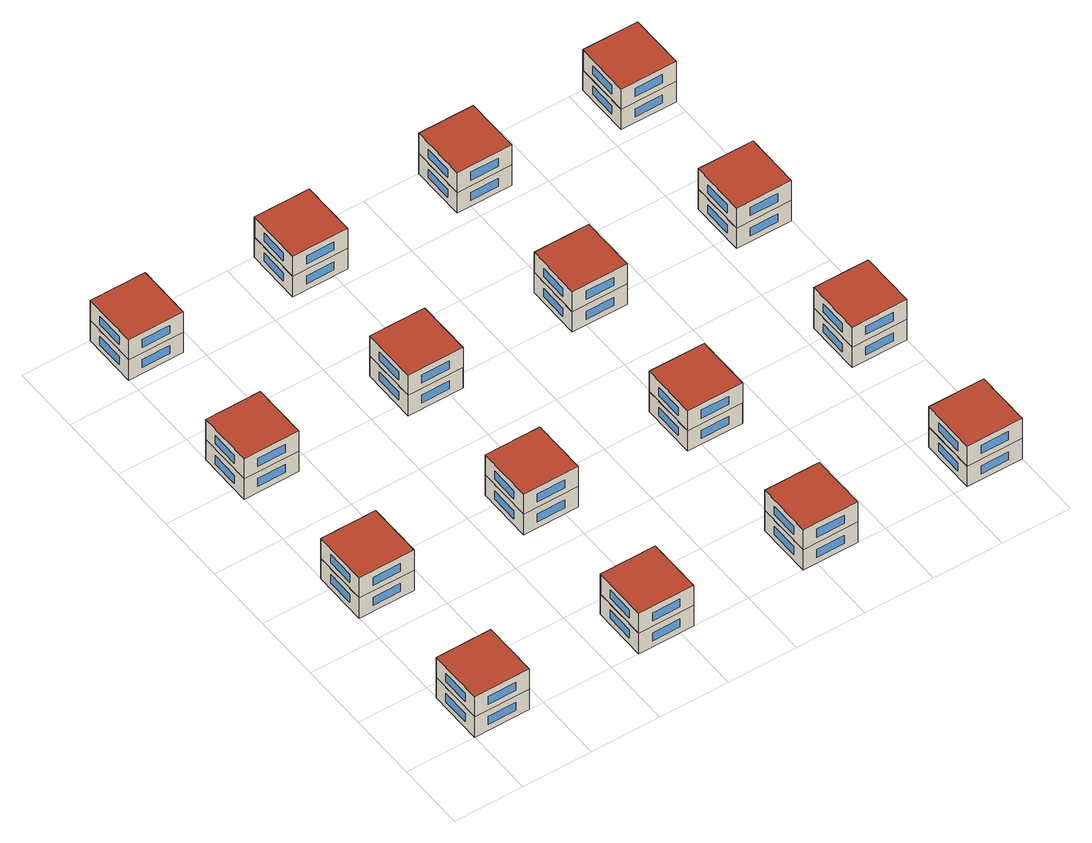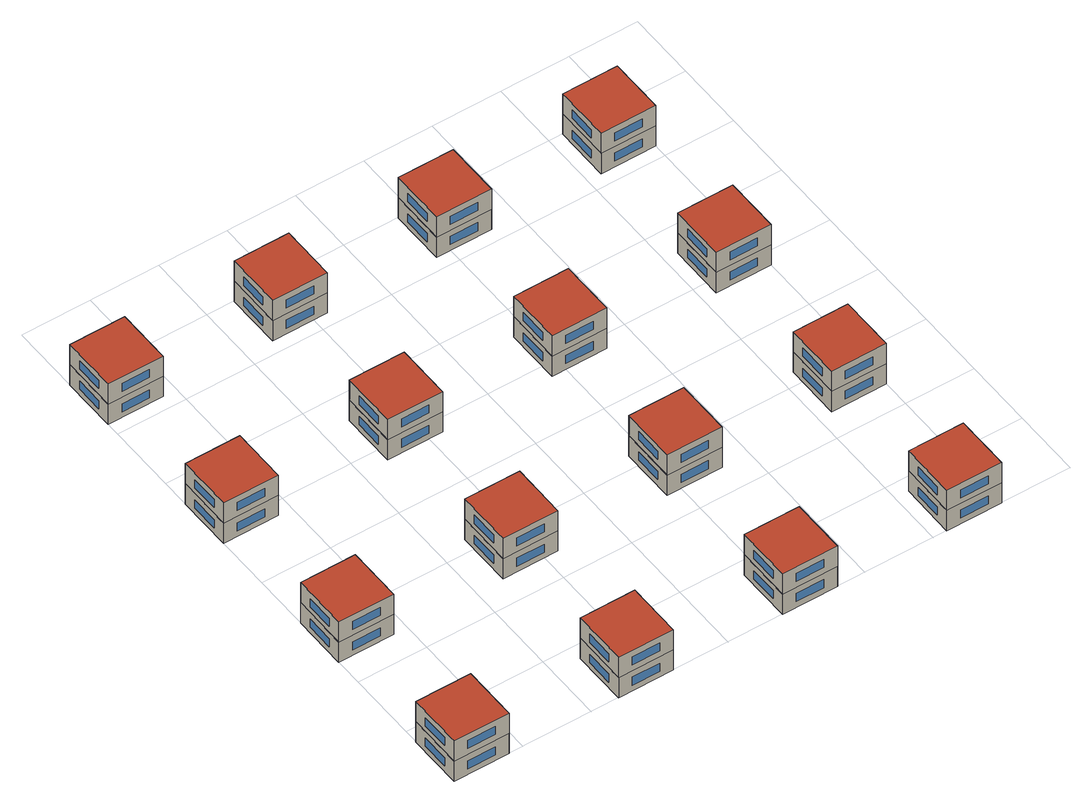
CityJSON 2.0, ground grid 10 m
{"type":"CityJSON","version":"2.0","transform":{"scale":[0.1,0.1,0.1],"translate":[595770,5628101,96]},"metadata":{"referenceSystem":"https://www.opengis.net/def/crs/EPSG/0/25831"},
"CityObjects":{
"building1":{"type":"Building","attributes":{"description":"Simple Building for DesTest","name":"SimpleDistrict_01","function":"1000","yearOfConstruction":1980,"measuredHeight":7,"storeysAboveGround":2,"storeysBelowGround":0},"children":["building1-1","building1-2"]},
"building1-1":{"type":"BuildingPart","attributes":{"name":"DayZone-01"},"parents":["building1"],"geometry":[{"type":"Solid","lod":"3","boundaries":[[[[0,1,2,3],[4,5,6,7]],[[4,7,6,5]],[[1,8,9,2],[10,11,12,13]],[[13,12,11,10]],[[8,14,15,9],[16,17,18,19]],[[16,19,18,17]],[[14,0,3,15],[20,21,22,23]],[[21,20,23,22]],[[9,15,3,2]],[[14,8,1,0]]]],"semantics":{"surfaces":[{"type":"WallSurface"},{"type":"Window"},{"type":"GroundSurface"},{"type":"CeilingSurface"}],"values":[[0,1,0,1,0,1,0,1,2,3]]}}]},
"building1-2":{"type":"BuildingPart","attributes":{"name":"NightZone-01"},"parents":["building1"],"geometry":[{"type":"Solid","lod":"3","boundaries":[[[[24,25,26,27]],[[0,14,26,25],[28,29,30,31]],[[31,30,29,28]],[[8,1,24,27],[32,33,34,35]],[[35,34,33,32]],[[14,8,27,26],[36,37,38,39]],[[36,39,38,37]],[[1,0,25,24],[40,41,42,43]],[[43,42,41,40]],[[0,1,8,14]]]],"semantics":{"surfaces":[{"type":"RoofSurface"},{"type":"WallSurface"},{"type":"Window"},{"type":"FloorSurface"}],"values":[[0,1,2,1,2,1,2,1,2,3]]}}]},
"building2":{"type":"Building","attributes":{"description":"Simple Building for DesTest","name":"SimpleDistrict_05","function":"1000","yearOfConstruction":1980,"measuredHeight":7,"storeysAboveGround":2,"storeysBelowGround":0},"children":["building2-1","building2-2"]},
"building2-1":{"type":"BuildingPart","attributes":{"name":"DayZone-05"},"parents":["building2"],"geometry":[{"type":"Solid","lod":"3","boundaries":[[[[44,45,46,47],[48,49,50,51]],[[48,51,50,49]],[[45,52,53,46],[54,55,56,57]],[[57,56,55,54]],[[52,58,59,53],[60,61,62,63]],[[60,63,62,61]],[[58,44,47,59],[64,65,66,67]],[[65,64,67,66]],[[53,59,47,46]],[[58,52,45,44]]]],"semantics":{"surfaces":[{"type":"WallSurface"},{"type":"Window"},{"type":"GroundSurface"},{"type":"CeilingSurface"}],"values":[[0,1,0,1,0,1,0,1,2,3]]}}]},
"building2-2":{"type":"BuildingPart","attributes":{"name":"NightZone-05"},"parents":["building2"],"geometry":[{"type":"Solid","lod":"3","boundaries":[[[[68,69,70,71]],[[44,58,70,69],[72,73,74,75]],[[75,74,73,72]],[[52,45,68,71],[76,77,78,79]],[[79,78,77,76]],[[58,52,71,70],[80,81,82,83]],[[80,83,82,81]],[[45,44,69,68],[84,85,86,87]],[[87,86,85,84]],[[44,45,52,58]]]],"semantics":{"surfaces":[{"type":"RoofSurface"},{"type":"WallSurface"},{"type":"Window"},{"type":"FloorSurface"}],"values":[[0,1,2,1,2,1,2,1,2,3]]}}]},
"building3":{"type":"Building","attributes":{"description":"Simple Building for DesTest","name":"SimpleDistrict_09","function":"1000","yearOfConstruction":1980,"measuredHeight":7,"storeysAboveGround":2,"storeysBelowGround":0},"children":["building3-1","building3-2"]},
"building3-1":{"type":"BuildingPart","attributes":{"name":"DayZone-09"},"parents":["building3"],"geometry":[{"type":"Solid","lod":"3","boundaries":[[[[88,89,90,91],[92,93,94,95]],[[92,95,94,93]],[[89,96,97,90],[98,99,100,101]],[[101,100,99,98]],[[96,102,103,97],[104,105,106,107]],[[104,107,106,105]],[[102,88,91,103],[108,109,110,111]],[[109,108,111,110]],[[97,103,91,90]],[[102,96,89,88]]]],"semantics":{"surfaces":[{"type":"WallSurface"},{"type":"Window"},{"type":"GroundSurface"},{"type":"CeilingSurface"}],"values":[[0,1,0,1,0,1,0,1,2,3]]}}]},
"building3-2":{"type":"BuildingPart","attributes":{"name":"NightZone-09"},"parents":["building3"],"geometry":[{"type":"Solid","lod":"3","boundaries":[[[[112,113,114,115]],[[88,102,114,113],[116,117,118,119]],[[119,118,117,116]],[[96,89,112,115],[120,121,122,123]],[[123,122,121,120]],[[102,96,115,114],[124,125,126,127]],[[124,127,126,125]],[[89,88,113,112],[128,129,130,131]],[[131,130,129,128]],[[88,89,96,102]]]],"semantics":{"surfaces":[{"type":"RoofSurface"},{"type":"WallSurface"},{"type":"Window"},{"type":"FloorSurface"}],"values":[[0,1,2,1,2,1,2,1,2,3]]}}]},
"building4":{"type":"Building","attributes":{"description":"Simple Building for DesTest","name":"SimpleDistrict_13","function":"1000","yearOfConstruction":1980,"measuredHeight":7,"storeysAboveGround":2,"storeysBelowGround":0},"children":["building4-1","building4-2"]},
"building4-1":{"type":"BuildingPart","attributes":{"name":"DayZone-13"},"parents":["building4"],"geometry":[{"type":"Solid","lod":"3","boundaries":[[[[132,133,134,135],[136,137,138,139]],[[136,139,138,137]],[[133,140,141,134],[142,143,144,145]],[[145,144,143,142]],[[140,146,147,141],[148,149,150,151]],[[148,151,150,149]],[[146,132,135,147],[152,153,154,155]],[[153,152,155,154]],[[141,147,135,134]],[[146,140,133,132]]]],"semantics":{"surfaces":[{"type":"WallSurface"},{"type":"Window"},{"type":"GroundSurface"},{"type":"CeilingSurface"}],"values":[[0,1,0,1,0,1,0,1,2,3]]}}]},
"building4-2":{"type":"BuildingPart","attributes":{"name":"NightZone-13"},"parents":["building4"],"geometry":[{"type":"Solid","lod":"3","boundaries":[[[[156,157,158,159]],[[132,146,158,157],[160,161,162,163]],[[163,162,161,160]],[[140,133,156,159],[164,165,166,167]],[[167,166,165,164]],[[146,140,159,158],[168,169,170,171]],[[168,171,170,169]],[[133,132,157,156],[172,173,174,175]],[[175,174,173,172]],[[132,133,140,146]]]],"semantics":{"surfaces":[{"type":"RoofSurface"},{"type":"WallSurface"},{"type":"Window"},{"type":"FloorSurface"}],"values":[[0,1,2,1,2,1,2,1,2,3]]}}]},
"building5":{"type":"Building","attributes":{"description":"Simple Building for DesTest","name":"SimpleDistrict_02","function":"1000","yearOfConstruction":1980,"measuredHeight":7,"storeysAboveGround":2,"storeysBelowGround":0},"children":["building5-1","building5-2"]},
"building5-1":{"type":"BuildingPart","attributes":{"name":"DayZone-02"},"parents":["building5"],"geometry":[{"type":"Solid","lod":"3","boundaries":[[[[176,177,178,179],[180,181,182,183]],[[180,183,182,181]],[[177,184,185,178],[186,187,188,189]],[[189,188,187,186]],[[184,190,191,185],[192,193,194,195]],[[192,195,194,193]],[[190,176,179,191],[196,197,198,199]],[[197,196,199,198]],[[185,191,179,178]],[[190,184,177,176]]]],"semantics":{"surfaces":[{"type":"WallSurface"},{"type":"Window"},{"type":"GroundSurface"},{"type":"CeilingSurface"}],"values":[[0,1,0,1,0,1,0,1,2,3]]}}]},
"building5-2":{"type":"BuildingPart","attributes":{"name":"NightZone-02"},"parents":["building5"],"geometry":[{"type":"Solid","lod":"3","boundaries":[[[[200,201,202,203]],[[176,190,202,201],[204,205,206,207]],[[207,206,205,204]],[[184,177,200,203],[208,209,210,211]],[[211,210,209,208]],[[190,184,203,202],[212,213,214,215]],[[212,215,214,213]],[[177,176,201,200],[216,217,218,219]],[[219,218,217,216]],[[176,177,184,190]]]],"semantics":{"surfaces":[{"type":"RoofSurface"},{"type":"WallSurface"},{"type":"Window"},{"type":"FloorSurface"}],"values":[[0,1,2,1,2,1,2,1,2,3]]}}]},
"building6":{"type":"Building","attributes":{"description":"Simple Building for DesTest","name":"SimpleDistrict_06","function":"1000","yearOfConstruction":1980,"measuredHeight":7,"storeysAboveGround":2,"storeysBelowGround":0},"children":["building6-1","building6-2"]},
"building6-1":{"type":"BuildingPart","attributes":{"name":"DayZone-06"},"parents":["building6"],"geometry":[{"type":"Solid","lod":"3","boundaries":[[[[220,221,222,223],[224,225,226,227]],[[224,227,226,225]],[[221,228,229,222],[230,231,232,233]],[[233,232,231,230]],[[228,234,235,229],[236,237,238,239]],[[236,239,238,237]],[[234,220,223,235],[240,241,242,243]],[[241,240,243,242]],[[229,235,223,222]],[[234,228,221,220]]]],"semantics":{"surfaces":[{"type":"WallSurface"},{"type":"Window"},{"type":"GroundSurface"},{"type":"CeilingSurface"}],"values":[[0,1,0,1,0,1,0,1,2,3]]}}]},
"building6-2":{"type":"BuildingPart","attributes":{"name":"NightZone-06"},"parents":["building6"],"geometry":[{"type":"Solid","lod":"3","boundaries":[[[[244,245,246,247]],[[220,234,246,245],[248,249,250,251]],[[251,250,249,248]],[[228,221,244,247],[252,253,254,255]],[[255,254,253,252]],[[234,228,247,246],[256,257,258,259]],[[256,259,258,257]],[[221,220,245,244],[260,261,262,263]],[[263,262,261,260]],[[220,221,228,234]]]],"semantics":{"surfaces":[{"type":"RoofSurface"},{"type":"WallSurface"},{"type":"Window"},{"type":"FloorSurface"}],"values":[[0,1,2,1,2,1,2,1,2,3]]}}]},
"building7":{"type":"Building","attributes":{"description":"Simple Building for DesTest","name":"SimpleDistrict_10","function":"1000","yearOfConstruction":1980,"measuredHeight":7,"storeysAboveGround":2,"storeysBelowGround":0},"children":["building7-1","building7-2"]},
"building7-1":{"type":"BuildingPart","attributes":{"name":"DayZone-10"},"parents":["building7"],"geometry":[{"type":"Solid","lod":"3","boundaries":[[[[264,265,266,267],[268,269,270,271]],[[268,271,270,269]],[[265,272,273,266],[274,275,276,277]],[[277,276,275,274]],[[272,278,279,273],[280,281,282,283]],[[280,283,282,281]],[[278,264,267,279],[284,285,286,287]],[[285,284,287,286]],[[273,279,267,266]],[[278,272,265,264]]]],"semantics":{"surfaces":[{"type":"WallSurface"},{"type":"Window"},{"type":"GroundSurface"},{"type":"CeilingSurface"}],"values":[[0,1,0,1,0,1,0,1,2,3]]}}]},
"building7-2":{"type":"BuildingPart","attributes":{"name":"NightZone-10"},"parents":["building7"],"geometry":[{"type":"Solid","lod":"3","boundaries":[[[[288,289,290,291]],[[264,278,290,289],[292,293,294,295]],[[295,294,293,292]],[[272,265,288,291],[296,297,298,299]],[[299,298,297,296]],[[278,272,291,290],[300,301,302,303]],[[300,303,302,301]],[[265,264,289,288],[304,305,306,307]],[[307,306,305,304]],[[264,265,272,278]]]],"semantics":{"surfaces":[{"type":"RoofSurface"},{"type":"WallSurface"},{"type":"Window"},{"type":"FloorSurface"}],"values":[[0,1,2,1,2,1,2,1,2,3]]}}]},
"building8":{"type":"Building","attributes":{"description":"Simple Building for DesTest","name":"SimpleDistrict_14","function":"1000","yearOfConstruction":1980,"measuredHeight":7,"storeysAboveGround":2,"storeysBelowGround":0},"children":["building8-1","building8-2"]},
"building8-1":{"type":"BuildingPart","attributes":{"name":"DayZone-14"},"parents":["building8"],"geometry":[{"type":"Solid","lod":"3","boundaries":[[[[308,309,310,311],[312,313,314,315]],[[312,315,314,313]],[[309,316,317,310],[318,319,320,321]],[[321,320,319,318]],[[316,322,323,317],[324,325,326,327]],[[324,327,326,325]],[[322,308,311,323],[328,329,330,331]],[[329,328,331,330]],[[317,323,311,310]],[[322,316,309,308]]]],"semantics":{"surfaces":[{"type":"WallSurface"},{"type":"Window"},{"type":"GroundSurface"},{"type":"CeilingSurface"}],"values":[[0,1,0,1,0,1,0,1,2,3]]}}]},
"building8-2":{"type":"BuildingPart","attributes":{"name":"NightZone-14"},"parents":["building8"],"geometry":[{"type":"Solid","lod":"3","boundaries":[[[[332,333,334,335]],[[308,322,334,333],[336,337,338,339]],[[339,338,337,336]],[[316,309,332,335],[340,341,342,343]],[[343,342,341,340]],[[322,316,335,334],[344,345,346,347]],[[344,347,346,345]],[[309,308,333,332],[348,349,350,351]],[[351,350,349,348]],[[308,309,316,322]]]],"semantics":{"surfaces":[{"type":"RoofSurface"},{"type":"WallSurface"},{"type":"Window"},{"type":"FloorSurface"}],"values":[[0,1,2,1,2,1,2,1,2,3]]}}]},
"building9":{"type":"Building","attributes":{"description":"Simple Building for DesTest","name":"SimpleDistrict_03","function":"1000","yearOfConstruction":1980,"measuredHeight":7,"storeysAboveGround":2,"storeysBelowGround":0},"children":["building9-1","building9-2"]},
"building9-1":{"type":"BuildingPart","attributes":{"name":"DayZone-03"},"parents":["building9"],"geometry":[{"type":"Solid","lod":"3","boundaries":[[[[352,353,354,355],[356,357,358,359]],[[356,359,358,357]],[[353,360,361,354],[362,363,364,365]],[[365,364,363,362]],[[360,366,367,361],[368,369,370,371]],[[368,371,370,369]],[[366,352,355,367],[372,373,374,375]],[[373,372,375,374]],[[361,367,355,354]],[[366,360,353,352]]]],"semantics":{"surfaces":[{"type":"WallSurface"},{"type":"Window"},{"type":"GroundSurface"},{"type":"CeilingSurface"}],"values":[[0,1,0,1,0,1,0,1,2,3]]}}]},
"building9-2":{"type":"BuildingPart","attributes":{"name":"NightZone-03"},"parents":["building9"],"geometry":[{"type":"Solid","lod":"3","boundaries":[[[[376,377,378,379]],[[352,366,378,377],[380,381,382,383]],[[383,382,381,380]],[[360,353,376,379],[384,385,386,387]],[[387,386,385,384]],[[366,360,379,378],[388,389,390,391]],[[388,391,390,389]],[[353,352,377,376],[392,393,394,395]],[[395,394,393,392]],[[352,353,360,366]]]],"semantics":{"surfaces":[{"type":"RoofSurface"},{"type":"WallSurface"},{"type":"Window"},{"type":"FloorSurface"}],"values":[[0,1,2,1,2,1,2,1,2,3]]}}]},
"building10":{"type":"Building","attributes":{"description":"Simple Building for DesTest","name":"SimpleDistrict_07","function":"1000","yearOfConstruction":1980,"measuredHeight":7,"storeysAboveGround":2,"storeysBelowGround":0},"children":["building10-1","building10-2"]},
"building10-1":{"type":"BuildingPart","attributes":{"name":"DayZone-07"},"parents":["building10"],"geometry":[{"type":"Solid","lod":"3","boundaries":[[[[396,397,398,399],[400,401,402,403]],[[400,403,402,401]],[[397,404,405,398],[406,407,408,409]],[[409,408,407,406]],[[404,410,411,405],[412,413,414,415]],[[412,415,414,413]],[[410,396,399,411],[416,417,418,419]],[[417,416,419,418]],[[405,411,399,398]],[[410,404,397,396]]]],"semantics":{"surfaces":[{"type":"WallSurface"},{"type":"Window"},{"type":"GroundSurface"},{"type":"CeilingSurface"}],"values":[[0,1,0,1,0,1,0,1,2,3]]}}]},
"building10-2":{"type":"BuildingPart","attributes":{"name":"NightZone-07"},"parents":["building10"],"geometry":[{"type":"Solid","lod":"3","boundaries":[[[[420,421,422,423]],[[396,410,422,421],[424,425,426,427]],[[427,426,425,424]],[[404,397,420,423],[428,429,430,431]],[[431,430,429,428]],[[410,404,423,422],[432,433,434,435]],[[432,435,434,433]],[[397,396,421,420],[436,437,438,439]],[[439,438,437,436]],[[396,397,404,410]]]],"semantics":{"surfaces":[{"type":"RoofSurface"},{"type":"WallSurface"},{"type":"Window"},{"type":"FloorSurface"}],"values":[[0,1,2,1,2,1,2,1,2,3]]}}]},
"building11":{"type":"Building","attributes":{"description":"Simple Building for DesTest","name":"SimpleDistrict_11","function":"1000","yearOfConstruction":1980,"measuredHeight":7,"storeysAboveGround":2,"storeysBelowGround":0},"children":["building11-1","building11-2"]},
"building11-1":{"type":"BuildingPart","attributes":{"name":"DayZone-11"},"parents":["building11"],"geometry":[{"type":"Solid","lod":"3","boundaries":[[[[440,441,442,443],[444,445,446,447]],[[444,447,446,445]],[[441,448,449,442],[450,451,452,453]],[[453,452,451,450]],[[448,454,455,449],[456,457,458,459]],[[456,459,458,457]],[[454,440,443,455],[460,461,462,463]],[[461,460,463,462]],[[449,455,443,442]],[[454,448,441,440]]]],"semantics":{"surfaces":[{"type":"WallSurface"},{"type":"Window"},{"type":"GroundSurface"},{"type":"CeilingSurface"}],"values":[[0,1,0,1,0,1,0,1,2,3]]}}]},
"building11-2":{"type":"BuildingPart","attributes":{"name":"NightZone-11"},"parents":["building11"],"geometry":[{"type":"Solid","lod":"3","boundaries":[[[[464,465,466,467]],[[440,454,466,465],[468,469,470,471]],[[471,470,469,468]],[[448,441,464,467],[472,473,474,475]],[[475,474,473,472]],[[454,448,467,466],[476,477,478,479]],[[476,479,478,477]],[[441,440,465,464],[480,481,482,483]],[[483,482,481,480]],[[440,441,448,454]]]],"semantics":{"surfaces":[{"type":"RoofSurface"},{"type":"WallSurface"},{"type":"Window"},{"type":"FloorSurface"}],"values":[[0,1,2,1,2,1,2,1,2,3]]}}]},
"building12":{"type":"Building","attributes":{"description":"Simple Building for DesTest","name":"SimpleDistrict_15","function":"1000","yearOfConstruction":1980,"measuredHeight":7,"storeysAboveGround":2,"storeysBelowGround":0},"children":["building12-1","building12-2"]},
"building12-1":{"type":"BuildingPart","attributes":{"name":"DayZone-15"},"parents":["building12"],"geometry":[{"type":"Solid","lod":"3","boundaries":[[[[484,485,486,487],[488,489,490,491]],[[488,491,490,489]],[[485,492,493,486],[494,495,496,497]],[[497,496,495,494]],[[492,498,499,493],[500,501,502,503]],[[500,503,502,501]],[[498,484,487,499],[504,505,506,507]],[[505,504,507,506]],[[493,499,487,486]],[[498,492,485,484]]]],"semantics":{"surfaces":[{"type":"WallSurface"},{"type":"Window"},{"type":"GroundSurface"},{"type":"CeilingSurface"}],"values":[[0,1,0,1,0,1,0,1,2,3]]}}]},
"building12-2":{"type":"BuildingPart","attributes":{"name":"NightZone-15"},"parents":["building12"],"geometry":[{"type":"Solid","lod":"3","boundaries":[[[[508,509,510,511]],[[484,498,510,509],[512,513,514,515]],[[515,514,513,512]],[[492,485,508,511],[516,517,518,519]],[[519,518,517,516]],[[498,492,511,510],[520,521,522,523]],[[520,523,522,521]],[[485,484,509,508],[524,525,526,527]],[[527,526,525,524]],[[484,485,492,498]]]],"semantics":{"surfaces":[{"type":"RoofSurface"},{"type":"WallSurface"},{"type":"Window"},{"type":"FloorSurface"}],"values":[[0,1,2,1,2,1,2,1,2,3]]}}]},
"building13":{"type":"Building","attributes":{"description":"Simple Building for DesTest","name":"SimpleDistrict_04","function":"1000","yearOfConstruction":1980,"measuredHeight":7,"storeysAboveGround":2,"storeysBelowGround":0},"children":["building13-1","building13-2"]},
"building13-1":{"type":"BuildingPart","attributes":{"name":"DayZone-04"},"parents":["building13"],"geometry":[{"type":"Solid","lod":"3","boundaries":[[[[528,529,530,531],[532,533,534,535]],[[532,535,534,533]],[[529,536,537,530],[538,539,540,541]],[[541,540,539,538]],[[536,542,543,537],[544,545,546,547]],[[544,547,546,545]],[[542,528,531,543],[548,549,550,551]],[[549,548,551,550]],[[537,543,531,530]],[[542,536,529,528]]]],"semantics":{"surfaces":[{"type":"WallSurface"},{"type":"Window"},{"type":"GroundSurface"},{"type":"CeilingSurface"}],"values":[[0,1,0,1,0,1,0,1,2,3]]}}]},
"building13-2":{"type":"BuildingPart","attributes":{"name":"NightZone-04"},"parents":["building13"],"geometry":[{"type":"Solid","lod":"3","boundaries":[[[[552,553,554,555]],[[528,542,554,553],[556,557,558,559]],[[559,558,557,556]],[[536,529,552,555],[560,561,562,563]],[[563,562,561,560]],[[542,536,555,554],[564,565,566,567]],[[564,567,566,565]],[[529,528,553,552],[568,569,570,571]],[[571,570,569,568]],[[528,529,536,542]]]],"semantics":{"surfaces":[{"type":"RoofSurface"},{"type":"WallSurface"},{"type":"Window"},{"type":"FloorSurface"}],"values":[[0,1,2,1,2,1,2,1,2,3]]}}]},
"building14":{"type":"Building","attributes":{"description":"Simple Building for DesTest","name":"SimpleDistrict_08","function":"1000","yearOfConstruction":1980,"measuredHeight":7,"storeysAboveGround":2,"storeysBelowGround":0},"children":["building14-1","building14-2"]},
"building14-1":{"type":"BuildingPart","attributes":{"name":"DayZone-08"},"parents":["building14"],"geometry":[{"type":"Solid","lod":"3","boundaries":[[[[572,573,574,575],[576,577,578,579]],[[576,579,578,577]],[[573,580,581,574],[582,583,584,585]],[[585,584,583,582]],[[580,586,587,581],[588,589,590,591]],[[588,591,590,589]],[[586,572,575,587],[592,593,594,595]],[[593,592,595,594]],[[581,587,575,574]],[[586,580,573,572]]]],"semantics":{"surfaces":[{"type":"WallSurface"},{"type":"Window"},{"type":"GroundSurface"},{"type":"CeilingSurface"}],"values":[[0,1,0,1,0,1,0,1,2,3]]}}]},
"building14-2":{"type":"BuildingPart","attributes":{"name":"NightZone-08"},"parents":["building14"],"geometry":[{"type":"Solid","lod":"3","boundaries":[[[[596,597,598,599]],[[572,586,598,597],[600,601,602,603]],[[603,602,601,600]],[[580,573,596,599],[604,605,606,607]],[[607,606,605,604]],[[586,580,599,598],[608,609,610,611]],[[608,611,610,609]],[[573,572,597,596],[612,613,614,615]],[[615,614,613,612]],[[572,573,580,586]]]],"semantics":{"surfaces":[{"type":"RoofSurface"},{"type":"WallSurface"},{"type":"Window"},{"type":"FloorSurface"}],"values":[[0,1,2,1,2,1,2,1,2,3]]}}]},
"building15":{"type":"Building","attributes":{"description":"Simple Building for DesTest","name":"SimpleDistrict_12","function":"1000","yearOfConstruction":1980,"measuredHeight":7,"storeysAboveGround":2,"storeysBelowGround":0},"children":["building15-1","building15-2"]},
"building15-1":{"type":"BuildingPart","attributes":{"name":"DayZone-12"},"parents":["building15"],"geometry":[{"type":"Solid","lod":"3","boundaries":[[[[616,617,618,619],[620,621,622,623]],[[620,623,622,621]],[[617,624,625,618],[626,627,628,629]],[[629,628,627,626]],[[624,630,631,625],[632,633,634,635]],[[632,635,634,633]],[[630,616,619,631],[636,637,638,639]],[[637,636,639,638]],[[625,631,619,618]],[[630,624,617,616]]]],"semantics":{"surfaces":[{"type":"WallSurface"},{"type":"Window"},{"type":"GroundSurface"},{"type":"CeilingSurface"}],"values":[[0,1,0,1,0,1,0,1,2,3]]}}]},
"building15-2":{"type":"BuildingPart","attributes":{"name":"NightZone-12"},"parents":["building15"],"geometry":[{"type":"Solid","lod":"3","boundaries":[[[[640,641,642,643]],[[616,630,642,641],[644,645,646,647]],[[647,646,645,644]],[[624,617,640,643],[648,649,650,651]],[[651,650,649,648]],[[630,624,643,642],[652,653,654,655]],[[652,655,654,653]],[[617,616,641,640],[656,657,658,659]],[[659,658,657,656]],[[616,617,624,630]]]],"semantics":{"surfaces":[{"type":"RoofSurface"},{"type":"WallSurface"},{"type":"Window"},{"type":"FloorSurface"}],"values":[[0,1,2,1,2,1,2,1,2,3]]}}]},
"building16":{"type":"Building","attributes":{"description":"Simple Building for DesTest","name":"SimpleDistrict_16","function":"1000","yearOfConstruction":1980,"measuredHeight":7,"storeysAboveGround":2,"storeysBelowGround":0},"children":["building16-1","building16-2"]},
"building16-1":{"type":"BuildingPart","attributes":{"name":"DayZone-16"},"parents":["building16"],"geometry":[{"type":"Solid","lod":"3","boundaries":[[[[660,661,662,663],[664,665,666,667]],[[664,667,666,665]],[[661,668,669,662],[670,671,672,673]],[[673,672,671,670]],[[668,674,675,669],[676,677,678,679]],[[676,679,678,677]],[[674,660,663,675],[680,681,682,683]],[[681,680,683,682]],[[669,675,663,662]],[[674,668,661,660]]]],"semantics":{"surfaces":[{"type":"WallSurface"},{"type":"Window"},{"type":"GroundSurface"},{"type":"CeilingSurface"}],"values":[[0,1,0,1,0,1,0,1,2,3]]}}]},
"building16-2":{"type":"BuildingPart","attributes":{"name":"NightZone-16"},"parents":["building16"],"geometry":[{"type":"Solid","lod":"3","boundaries":[[[[684,685,686,687]],[[660,674,686,685],[688,689,690,691]],[[691,690,689,688]],[[668,661,684,687],[692,693,694,695]],[[695,694,693,692]],[[674,668,687,686],[696,697,698,699]],[[696,699,698,697]],[[661,660,685,684],[700,701,702,703]],[[703,702,701,700]],[[660,661,668,674]]]],"semantics":{"surfaces":[{"type":"RoofSurface"},{"type":"WallSurface"},{"type":"Window"},{"type":"FloorSurface"}],"values":[[0,1,2,1,2,1,2,1,2,3]]}}]}
},
"vertices":[
[80,80,35],[80,0,35],[80,0,0],[80,80,0],[80,20,10],[80,20,24],[80,60,24],[80,60,10],[0,0,35],[0,0,0],[20,0,10],[20,0,24],[60,0,24],[60,0,10],[0,80,35],[0,80,0],[0,60,10],[0,60,24],[0,20,24],[0,20,10],[60,80,10],[60,80,24],[20,80,24],[20,80,10],
[80,0,70],[80,80,70],[0,80,70],[0,0,70],[60,80,45],[60,80,59],[20,80,59],[20,80,45],[20,0,45],[20,0,59],[60,0,59],[60,0,45],[0,60,45],[0,60,59],[0,20,59],[0,20,45],[80,20,45],[80,20,59],[80,60,59],[80,60,45],
[80,320,35],[80,240,35],[80,240,0],[80,320,0],[80,260,10],[80,260,24],[80,300,24],[80,300,10],[0,240,35],[0,240,0],[20,240,10],[20,240,24],[60,240,24],[60,240,10],[0,320,35],[0,320,0],[0,300,10],[0,300,24],[0,260,24],[0,260,10],[60,320,10],[60,320,24],[20,320,24],[20,320,10],
[80,240,70],[80,320,70],[0,320,70],[0,240,70],[60,320,45],[60,320,59],[20,320,59],[20,320,45],[20,240,45],[20,240,59],[60,240,59],[60,240,45],[0,300,45],[0,300,59],[0,260,59],[0,260,45],[80,260,45],[80,260,59],[80,300,59],[80,300,45],
[80,560,35],[80,480,35],[80,480,0],[80,560,0],[80,500,10],[80,500,24],[80,540,24],[80,540,10],[0,480,35],[0,480,0],[20,480,10],[20,480,24],[60,480,24],[60,480,10],[0,560,35],[0,560,0],[0,540,10],[0,540,24],[0,500,24],[0,500,10],[60,560,10],[60,560,24],[20,560,24],[20,560,10],
[80,480,70],[80,560,70],[0,560,70],[0,480,70],[60,560,45],[60,560,59],[20,560,59],[20,560,45],[20,480,45],[20,480,59],[60,480,59],[60,480,45],[0,540,45],[0,540,59],[0,500,59],[0,500,45],[80,500,45],[80,500,59],[80,540,59],[80,540,45],
[80,800,35],[80,720,35],[80,720,0],[80,800,0],[80,740,10],[80,740,24],[80,780,24],[80,780,10],[0,720,35],[0,720,0],[20,720,10],[20,720,24],[60,720,24],[60,720,10],[0,800,35],[0,800,0],[0,780,10],[0,780,24],[0,740,24],[0,740,10],[60,800,10],[60,800,24],[20,800,24],[20,800,10],
[80,720,70],[80,800,70],[0,800,70],[0,720,70],[60,800,45],[60,800,59],[20,800,59],[20,800,45],[20,720,45],[20,720,59],[60,720,59],[60,720,45],[0,780,45],[0,780,59],[0,740,59],[0,740,45],[80,740,45],[80,740,59],[80,780,59],[80,780,45],
[320,80,35],[320,0,35],[320,0,0],[320,80,0],[320,20,10],[320,20,24],[320,60,24],[320,60,10],[240,0,35],[240,0,0],[260,0,10],[260,0,24],[300,0,24],[300,0,10],[240,80,35],[240,80,0],[240,60,10],[240,60,24],[240,20,24],[240,20,10],[300,80,10],[300,80,24],[260,80,24],[260,80,10],
[320,0,70],[320,80,70],[240,80,70],[240,0,70],[300,80,45],[300,80,59],[260,80,59],[260,80,45],[260,0,45],[260,0,59],[300,0,59],[300,0,45],[240,60,45],[240,60,59],[240,20,59],[240,20,45],[320,20,45],[320,20,59],[320,60,59],[320,60,45],
[320,320,35],[320,240,35],[320,240,0],[320,320,0],[320,260,10],[320,260,24],[320,300,24],[320,300,10],[240,240,35],[240,240,0],[260,240,10],[260,240,24],[300,240,24],[300,240,10],[240,320,35],[240,320,0],[240,300,10],[240,300,24],[240,260,24],[240,260,10],[300,320,10],[300,320,24],[260,320,24],[260,320,10],
[320,240,70],[320,320,70],[240,320,70],[240,240,70],[300,320,45],[300,320,59],[260,320,59],[260,320,45],[260,240,45],[260,240,59],[300,240,59],[300,240,45],[240,300,45],[240,300,59],[240,260,59],[240,260,45],[320,260,45],[320,260,59],[320,300,59],[320,300,45],
[320,560,35],[320,480,35],[320,480,0],[320,560,0],[320,500,10],[320,500,24],[320,540,24],[320,540,10],[240,480,35],[240,480,0],[260,480,10],[260,480,24],[300,480,24],[300,480,10],[240,560,35],[240,560,0],[240,540,10],[240,540,24],[240,500,24],[240,500,10],[300,560,10],[300,560,24],[260,560,24],[260,560,10],
[320,480,70],[320,560,70],[240,560,70],[240,480,70],[300,560,45],[300,560,59],[260,560,59],[260,560,45],[260,480,45],[260,480,59],[300,480,59],[300,480,45],[240,540,45],[240,540,59],[240,500,59],[240,500,45],[320,500,45],[320,500,59],[320,540,59],[320,540,45],
[320,800,35],[320,720,35],[320,720,0],[320,800,0],[320,740,10],[320,740,24],[320,780,24],[320,780,10],[240,720,35],[240,720,0],[260,720,10],[260,720,24],[300,720,24],[300,720,10],[240,800,35],[240,800,0],[240,780,10],[240,780,24],[240,740,24],[240,740,10],[300,800,10],[300,800,24],[260,800,24],[260,800,10],
[320,720,70],[320,800,70],[240,800,70],[240,720,70],[300,800,45],[300,800,59],[260,800,59],[260,800,45],[260,720,45],[260,720,59],[300,720,59],[300,720,45],[240,780,45],[240,780,59],[240,740,59],[240,740,45],[320,740,45],[320,740,59],[320,780,59],[320,780,45],
[560,80,35],[560,0,35],[560,0,0],[560,80,0],[560,20,10],[560,20,24],[560,60,24],[560,60,10],[480,0,35],[480,0,0],[500,0,10],[500,0,24],[540,0,24],[540,0,10],[480,80,35],[480,80,0],[480,60,10],[480,60,24],[480,20,24],[480,20,10],[540,80,10],[540,80,24],[500,80,24],[500,80,10],
[560,0,70],[560,80,70],[480,80,70],[480,0,70],[540,80,45],[540,80,59],[500,80,59],[500,80,45],[500,0,45],[500,0,59],[540,0,59],[540,0,45],[480,60,45],[480,60,59],[480,20,59],[480,20,45],[560,20,45],[560,20,59],[560,60,59],[560,60,45],
[560,320,35],[560,240,35],[560,240,0],[560,320,0],[560,260,10],[560,260,24],[560,300,24],[560,300,10],[480,240,35],[480,240,0],[500,240,10],[500,240,24],[540,240,24],[540,240,10],[480,320,35],[480,320,0],[480,300,10],[480,300,24],[480,260,24],[480,260,10],[540,320,10],[540,320,24],[500,320,24],[500,320,10],
[560,240,70],[560,320,70],[480,320,70],[480,240,70],[540,320,45],[540,320,59],[500,320,59],[500,320,45],[500,240,45],[500,240,59],[540,240,59],[540,240,45],[480,300,45],[480,300,59],[480,260,59],[480,260,45],[560,260,45],[560,260,59],[560,300,59],[560,300,45],
[560,560,35],[560,480,35],[560,480,0],[560,560,0],[560,500,10],[560,500,24],[560,540,24],[560,540,10],[480,480,35],[480,480,0],[500,480,10],[500,480,24],[540,480,24],[540,480,10],[480,560,35],[480,560,0],[480,540,10],[480,540,24],[480,500,24],[480,500,10],[540,560,10],[540,560,24],[500,560,24],[500,560,10],
[560,480,70],[560,560,70],[480,560,70],[480,480,70],[540,560,45],[540,560,59],[500,560,59],[500,560,45],[500,480,45],[500,480,59],[540,480,59],[540,480,45],[480,540,45],[480,540,59],[480,500,59],[480,500,45],[560,500,45],[560,500,59],[560,540,59],[560,540,45],
[560,800,35],[560,720,35],[560,720,0],[560,800,0],[560,740,10],[560,740,24],[560,780,24],[560,780,10],[480,720,35],[480,720,0],[500,720,10],[500,720,24],[540,720,24],[540,720,10],[480,800,35],[480,800,0],[480,780,10],[480,780,24],[480,740,24],[480,740,10],[540,800,10],[540,800,24],[500,800,24],[500,800,10],
[560,720,70],[560,800,70],[480,800,70],[480,720,70],[540,800,45],[540,800,59],[500,800,59],[500,800,45],[500,720,45],[500,720,59],[540,720,59],[540,720,45],[480,780,45],[480,780,59],[480,740,59],[480,740,45],[560,740,45],[560,740,59],[560,780,59],[560,780,45],
[800,80,35],[800,0,35],[800,0,0],[800,80,0],[800,20,10],[800,20,24],[800,60,24],[800,60,10],[720,0,35],[720,0,0],[740,0,10],[740,0,24],[780,0,24],[780,0,10],[720,80,35],[720,80,0],[720,60,10],[720,60,24],[720,20,24],[720,20,10],[780,80,10],[780,80,24],[740,80,24],[740,80,10],
[800,0,70],[800,80,70],[720,80,70],[720,0,70],[780,80,45],[780,80,59],[740,80,59],[740,80,45],[740,0,45],[740,0,59],[780,0,59],[780,0,45],[720,60,45],[720,60,59],[720,20,59],[720,20,45],[800,20,45],[800,20,59],[800,60,59],[800,60,45],
[800,320,35],[800,240,35],[800,240,0],[800,320,0],[800,260,10],[800,260,24],[800,300,24],[800,300,10],[720,240,35],[720,240,0],[740,240,10],[740,240,24],[780,240,24],[780,240,10],[720,320,35],[720,320,0],[720,300,10],[720,300,24],[720,260,24],[720,260,10],[780,320,10],[780,320,24],[740,320,24],[740,320,10],
[800,240,70],[800,320,70],[720,320,70],[720,240,70],[780,320,45],[780,320,59],[740,320,59],[740,320,45],[740,240,45],[740,240,59],[780,240,59],[780,240,45],[720,300,45],[720,300,59],[720,260,59],[720,260,45],[800,260,45],[800,260,59],[800,300,59],[800,300,45],
[800,560,35],[800,480,35],[800,480,0],[800,560,0],[800,500,10],[800,500,24],[800,540,24],[800,540,10],[720,480,35],[720,480,0],[740,480,10],[740,480,24],[780,480,24],[780,480,10],[720,560,35],[720,560,0],[720,540,10],[720,540,24],[720,500,24],[720,500,10],[780,560,10],[780,560,24],[740,560,24],[740,560,10],
[800,480,70],[800,560,70],[720,560,70],[720,480,70],[780,560,45],[780,560,59],[740,560,59],[740,560,45],[740,480,45],[740,480,59],[780,480,59],[780,480,45],[720,540,45],[720,540,59],[720,500,59],[720,500,45],[800,500,45],[800,500,59],[800,540,59],[800,540,45],
[800,800,35],[800,720,35],[800,720,0],[800,800,0],[800,740,10],[800,740,24],[800,780,24],[800,780,10],[720,720,35],[720,720,0],[740,720,10],[740,720,24],[780,720,24],[780,720,10],[720,800,35],[720,800,0],[720,780,10],[720,780,24],[720,740,24],[720,740,10],[780,800,10],[780,800,24],[740,800,24],[740,800,10],
[800,720,70],[800,800,70],[720,800,70],[720,720,70],[780,800,45],[780,800,59],[740,800,59],[740,800,45],[740,720,45],[740,720,59],[780,720,59],[780,720,45],[720,780,45],[720,780,59],[720,740,59],[720,740,45],[800,740,45],[800,740,59],[800,780,59],[800,780,45]
]}
